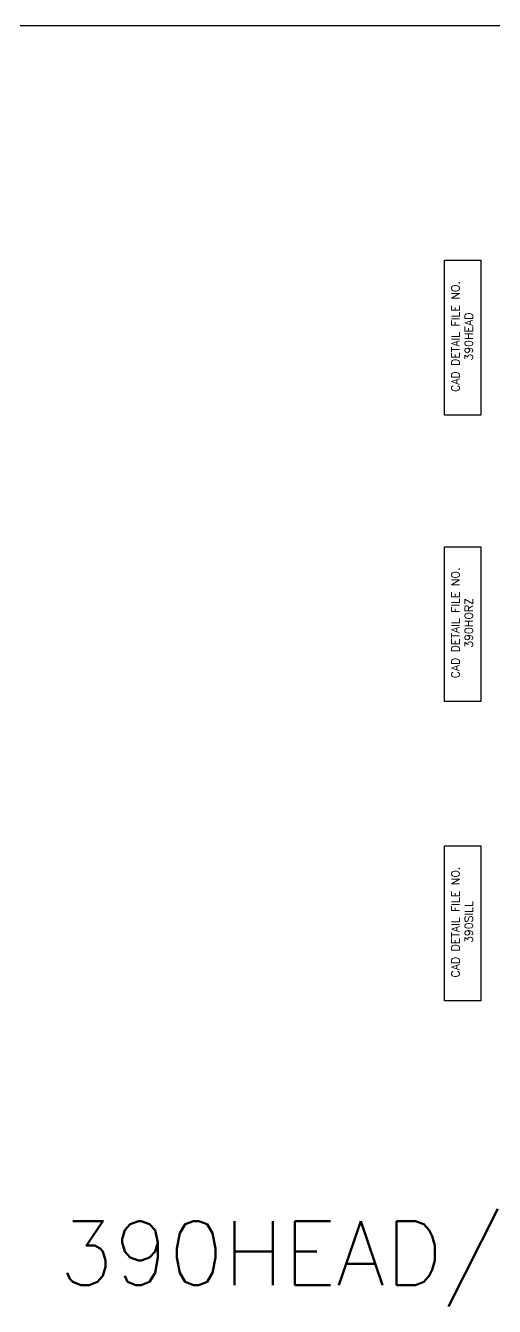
# Model space of a CAD drawing. Extents: x 0 to 139, y 0 to 39.
# Drawn here: x 83.59 to 87.98, y 27.28 to 39.29 of the extents above; entities that cross this region are included whole.
import ezdxf

# ---------------------------------------------------------------- set-up
doc = ezdxf.new("R2010")
doc.units = 0
doc.header["$MEASUREMENT"] = 0
doc.layers.add('R-ANNO-TEXT', color=6, linetype='CONTINUOUS')
doc.layers.add('TITLE', color=7, linetype='CONTINUOUS')
doc.styles.get("Standard").update_dxf_attribs({"font": 'simplex'})

msp = doc.modelspace()

# ---------------------------------------------------------------- linework, layer by layer
at = {"layer": 'R-ANNO-TEXT'}
for points in [[(87.511672, 35.636552), (87.511672, 37.088032), (87.853735, 37.088032), (87.853735, 35.636552)], [(87.511672, 32.952592), (87.511672, 34.404072), (87.853735, 34.404072), (87.853735, 32.952592)], [(87.511672, 30.149241), (87.511672, 31.600721), (87.853735, 31.600721), (87.853735, 30.149241)]]:
    msp.add_lwpolyline(points, close=True, dxfattribs=at)
at = {"layer": 'TITLE'}
msp.add_line((5, 39.287173), (133.658, 39.287173), dxfattribs=at)

# ---------------------------------------------------------------- texts
at = {"layer": 'R-ANNO-TEXT', "char_height": 0.075, "width": 1.875, "attachment_point": 2, "rotation": 90}
for s, insert in [('CAD DETAIL FILE NO.\\P390HEAD', (87.577255, 36.373234)), ('CAD DETAIL FILE NO.\\P390HORZ', (87.577255, 33.689274)), ('CAD DETAIL FILE NO.\\P390SILL', (87.577255, 30.885924))]:
    msp.add_mtext(s, dxfattribs=dict(at, insert=insert))
at = {"layer": 'TITLE'}
msp.add_text('390HEAD/390HORZ/390SILL', height=0.6, dxfattribs=at).set_placement((83.898353, 27.484515))

doc.saveas('drawing.dxf')
